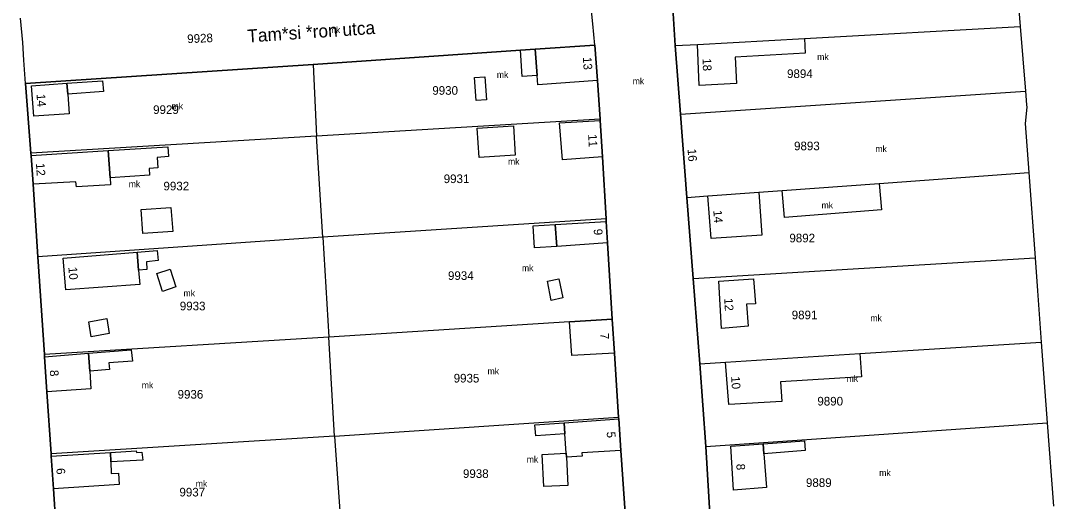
# Model space of a CAD drawing. Extents: x 768299 to 772392, y 136157 to 140026.
# Drawn here: x 771546.1 to 771785.3, y 139151.9 to 139263.3 of the extents above; entities that cross this region are included whole.
import ezdxf

# ---------------------------------------------------------------- set-up
doc = ezdxf.new("R2010")
doc.units = 0
for name, color, linetype in [('ITR-10-FRL_HATAR', 7, 'Continuous'), ('ITR-11-HRSZ', 7, 'Continuous'), ('ITR-15-MIN_OSZT', 7, 'Continuous'), ('ITR-30-LAKOEPULET', 7, 'Continuous'), ('ITR-31-GAZD_EPULET', 7, 'Continuous'), ('ITR-35-HAZSZAM', 7, 'Continuous'), ('ITR-43-UTCANEV', 7, 'Continuous')]:
    doc.layers.add(name, color=color, linetype=linetype)

msp = doc.modelspace()

# ---------------------------------------------------------------- linework, layer by layer
at = {"layer": 'ITR-10-FRL_HATAR'}
for p, q in [((771776.12, 139279.85), (771777.59, 139261.89)), ((771696.78, 139271.59), (771697.65, 139257.49)), ((771678.59, 139262.53), (771678.12, 139267.05)), ((771546.57, 139258.25), (771546.07, 139263.85)), ((771679.1, 139257.59), (771678.59, 139262.53)), ((771727.61, 139259.14), (771777.59, 139261.89)), ((771777.59, 139261.89), (771778.81, 139246.92)), ((771546.84, 139254.16), (771546.57, 139258.25)), ((771679.1, 139257.59), (771665.23, 139256.64)), ((771679.67, 139249.45), (771679.1, 139257.59)), ((771697.65, 139257.49), (771702.86, 139257.78)), ((771697.65, 139257.49), (771698.91, 139241.59)), ((771702.86, 139257.78), (771727.61, 139259.14)), ((771661.86, 139256.41), (771613.85, 139253.11)), ((771665.23, 139256.64), (771661.86, 139256.41)), ((771547.2, 139248.7), (771546.84, 139254.16)), ((771613.85, 139253.11), (771547.2, 139248.7)), ((771613.85, 139253.11), (771614.57, 139236.54)), ((771547.2, 139248.7), (771548.46, 139232.56)), ((771680.29, 139240.46), (771679.67, 139249.45)), ((771698.91, 139241.59), (771778.81, 139246.92)), ((771778.81, 139246.92), (771779.07, 139243.76)), ((771779.11, 139243.22), (771778.76, 139239.48)), ((771779.07, 139243.76), (771779.11, 139243.22)), ((771698.91, 139241.59), (771700.4, 139222.33)), ((771680.29, 139240.46), (771614.57, 139236.54)), ((771680.31, 139240.18), (771680.29, 139240.46)), ((771680.81, 139231.71), (771680.31, 139240.18)), ((771778.76, 139239.48), (771779.59, 139228.11)), ((771614.57, 139236.54), (771548.46, 139232.56)), ((771616.08, 139213.09), (771614.57, 139236.54)), ((771548.46, 139232.56), (771548.49, 139232.07)), ((771548.49, 139232.07), (771548.93, 139225.37)), ((771681.66, 139217.37), (771680.81, 139231.71)), ((771744.93, 139225.58), (771779.59, 139228.11)), ((771779.59, 139228.11), (771781.04, 139208.35)), ((771548.93, 139225.37), (771550.04, 139208.55)), ((771722.49, 139223.94), (771744.93, 139225.58)), ((771700.4, 139222.33), (771705.24, 139222.68)), ((771700.4, 139222.33), (771701.85, 139203.55)), ((771705.24, 139222.68), (771717.09, 139223.55)), ((771717.09, 139223.55), (771722.49, 139223.94)), ((771681.66, 139217.37), (771616.08, 139213.09)), ((771681.7, 139216.77), (771681.66, 139217.37)), ((771682, 139211.78), (771681.7, 139216.77)), ((771616.08, 139213.09), (771550.04, 139208.55)), ((771616.08, 139213.09), (771617.48, 139189.96)), ((771683.09, 139194.12), (771682, 139211.78)), ((771550.04, 139208.55), (771551.57, 139185.96)), ((771701.85, 139203.55), (771781.04, 139208.35)), ((771781.04, 139208.35), (771781.606, 139200.665)), ((771701.85, 139203.55), (771703.37, 139183.78)), ((771781.606, 139200.665), (771782.48, 139188.8)), ((771673.22, 139193.49), (771617.48, 139189.96)), ((771683.09, 139194.12), (771673.22, 139193.49)), ((771683.6, 139186.24), (771683.09, 139194.12)), ((771617.48, 139189.96), (771551.57, 139185.96)), ((771618.78, 139167.05), (771617.48, 139189.96)), ((771740.47, 139186.13), (771782.48, 139188.8)), ((771782.48, 139188.8), (771783.85, 139170.08)), ((771551.57, 139185.96), (771551.61, 139185.36)), ((771684.57, 139171.38), (771683.6, 139186.24)), ((771709.37, 139184.16), (771740.47, 139186.13)), ((771551.61, 139185.36), (771552.14, 139177.29)), ((771703.37, 139183.78), (771709.37, 139184.16)), ((771703.37, 139183.78), (771704.74, 139164.6)), ((771552.14, 139177.29), (771553.1, 139162.89)), ((771684.57, 139171.38), (771618.78, 139166.97)), ((771684.6, 139171), (771684.57, 139171.38)), ((771685.11, 139163.71), (771684.6, 139171)), ((771704.74, 139164.6), (771783.85, 139170.08)), ((771783.85, 139170.08), (771785.27, 139150.81)), ((771618.78, 139167.05), (771553.1, 139162.89)), ((771618.78, 139166.97), (771618.78, 139167.05)), ((771618.78, 139166.97), (771620.44, 139144.13)), ((771704.74, 139164.6), (771705.88, 139145.62)), ((771553.1, 139162.89), (771553.14, 139162.35)), ((771553.14, 139162.35), (771553.66, 139154.82)), ((771686.2, 139148.18), (771685.11, 139163.71)), ((771553.66, 139154.82), (771554.68, 139140))]:
    msp.add_line(p, q, dxfattribs=at)
at = {"layer": 'ITR-15-MIN_OSZT'}
for p, q in [((771776.12, 139279.85), (771777.59, 139261.89)), ((771697.65, 139257.49), (771696.78, 139271.59)), ((771678.59, 139262.53), (771678.12, 139267.05)), ((771546.57, 139258.25), (771546.07, 139263.85)), ((771679.1, 139257.59), (771678.59, 139262.53)), ((771727.61, 139259.14), (771777.59, 139261.89)), ((771777.59, 139261.89), (771778.81, 139246.92)), ((771546.84, 139254.16), (771546.57, 139258.25)), ((771665.23, 139256.64), (771679.1, 139257.59)), ((771679.1, 139257.59), (771679.67, 139249.45)), ((771697.65, 139257.49), (771702.86, 139257.78)), ((771698.91, 139241.59), (771697.65, 139257.49)), ((771702.86, 139257.78), (771727.61, 139259.14)), ((771613.85, 139253.11), (771661.86, 139256.41)), ((771661.86, 139256.41), (771665.23, 139256.64)), ((771547.2, 139248.7), (771546.84, 139254.16)), ((771547.2, 139248.7), (771613.85, 139253.11)), ((771613.85, 139253.11), (771614.57, 139236.54)), ((771548.46, 139232.56), (771547.2, 139248.7)), ((771679.67, 139249.45), (771680.29, 139240.46)), ((771698.91, 139241.59), (771778.81, 139246.92)), ((771778.81, 139246.92), (771779.07, 139243.76)), ((771779.11, 139243.22), (771778.76, 139239.48)), ((771779.07, 139243.76), (771779.11, 139243.22)), ((771700.4, 139222.33), (771698.91, 139241.59)), ((771680.29, 139240.46), (771614.57, 139236.54)), ((771680.29, 139240.46), (771680.31, 139240.18)), ((771680.31, 139240.18), (771680.81, 139231.71)), ((771778.76, 139239.48), (771779.59, 139228.11)), ((771614.57, 139236.54), (771548.46, 139232.56)), ((771616.08, 139213.09), (771614.57, 139236.54)), ((771548.49, 139232.07), (771548.46, 139232.56)), ((771548.93, 139225.37), (771548.49, 139232.07)), ((771680.81, 139231.71), (771681.66, 139217.37)), ((771744.93, 139225.58), (771779.59, 139228.11)), ((771779.59, 139228.11), (771781.04, 139208.35)), ((771550.04, 139208.55), (771548.93, 139225.37)), ((771722.49, 139223.94), (771744.93, 139225.58)), ((771700.4, 139222.33), (771705.24, 139222.68)), ((771701.85, 139203.55), (771700.4, 139222.33)), ((771705.24, 139222.68), (771717.09, 139223.55)), ((771717.09, 139223.55), (771722.49, 139223.94)), ((771681.66, 139217.37), (771616.08, 139213.09)), ((771681.66, 139217.37), (771681.7, 139216.77)), ((771681.7, 139216.77), (771682, 139211.78)), ((771616.08, 139213.09), (771550.04, 139208.55)), ((771616.08, 139213.09), (771617.48, 139189.96)), ((771682, 139211.78), (771683.09, 139194.12)), ((771551.57, 139185.96), (771550.04, 139208.55)), ((771701.85, 139203.55), (771781.04, 139208.35)), ((771781.04, 139208.35), (771781.606, 139200.665)), ((771703.37, 139183.78), (771701.85, 139203.55)), ((771781.606, 139200.665), (771782.48, 139188.8)), ((771673.22, 139193.49), (771617.48, 139189.96)), ((771683.09, 139194.12), (771673.22, 139193.49)), ((771683.09, 139194.12), (771683.6, 139186.24)), ((771617.48, 139189.96), (771551.57, 139185.96)), ((771618.78, 139167.05), (771617.48, 139189.96)), ((771740.47, 139186.13), (771782.48, 139188.8)), ((771782.48, 139188.8), (771783.85, 139170.08)), ((771551.61, 139185.36), (771551.57, 139185.96)), ((771683.6, 139186.24), (771684.57, 139171.38)), ((771709.37, 139184.16), (771740.47, 139186.13)), ((771552.14, 139177.29), (771551.61, 139185.36)), ((771703.37, 139183.78), (771709.37, 139184.16)), ((771704.74, 139164.6), (771703.37, 139183.78)), ((771553.1, 139162.89), (771552.14, 139177.29)), ((771684.57, 139171.38), (771618.78, 139166.97)), ((771684.57, 139171.38), (771684.6, 139171)), ((771684.6, 139171), (771685.11, 139163.71)), ((771704.74, 139164.6), (771783.85, 139170.08)), ((771783.85, 139170.08), (771785.27, 139150.81)), ((771618.78, 139167.05), (771553.1, 139162.89)), ((771618.78, 139166.97), (771618.78, 139167.05)), ((771618.78, 139166.97), (771620.44, 139144.13)), ((771705.88, 139145.62), (771704.74, 139164.6)), ((771553.14, 139162.35), (771553.1, 139162.89)), ((771553.66, 139154.82), (771553.14, 139162.35)), ((771685.11, 139163.71), (771686.2, 139148.18)), ((771554.68, 139140), (771553.66, 139154.82))]:
    msp.add_line(p, q, dxfattribs=at)
at = {"layer": 'ITR-30-LAKOEPULET'}
for p, q in [((771665.23, 139256.64), (771679.1, 139257.59)), ((771679.1, 139257.59), (771679.67, 139249.45)), ((771702.86, 139257.78), (771727.61, 139259.14)), ((771703.26, 139248.26), (771702.86, 139257.78)), ((771727.61, 139259.14), (771727.81, 139255.72)), ((771665.69, 139250.6), (771665.23, 139256.64)), ((771727.81, 139255.72), (771711.56, 139254.82)), ((771711.56, 139254.82), (771711.86, 139248.72)), ((771665.85, 139248.39), (771665.69, 139250.6)), ((771548.59, 139248.19), (771556.77, 139248.77)), ((771549.13, 139241.14), (771548.59, 139248.19)), ((771556.77, 139248.77), (771556.99, 139246.23)), ((771679.67, 139249.45), (771665.85, 139248.39)), ((771711.86, 139248.72), (771703.26, 139248.26)), ((771556.99, 139246.23), (771557.32, 139241.71)), ((771557.32, 139241.71), (771549.13, 139241.14)), ((771670.91, 139239.62), (771680.31, 139240.18)), ((771671.57, 139231.05), (771670.91, 139239.62)), ((771680.31, 139240.18), (771680.81, 139231.71)), ((771548.49, 139232.07), (771566.35, 139233.19)), ((771548.93, 139225.37), (771548.49, 139232.07)), ((771566.35, 139233.19), (771566.81, 139226.86)), ((771680.81, 139231.71), (771671.57, 139231.05)), ((771566.81, 139226.86), (771566.9, 139225.24)), ((771558.87, 139225.97), (771548.93, 139225.37)), ((771558.97, 139224.77), (771558.87, 139225.97)), ((771566.9, 139225.24), (771558.97, 139224.77)), ((771705.24, 139222.68), (771717.09, 139223.55)), ((771706, 139212.79), (771705.24, 139222.68)), ((771717.09, 139223.55), (771717.77, 139213.61)), ((771669.85, 139216.07), (771681.7, 139216.77)), ((771670.23, 139210.99), (771669.85, 139216.07)), ((771681.7, 139216.77), (771682, 139211.78)), ((771717.77, 139213.61), (771706, 139212.79)), ((771555.94, 139208.27), (771573.03, 139209.63)), ((771573.03, 139209.63), (771573.36, 139205.45)), ((771682, 139211.78), (771670.23, 139210.99)), ((771556.56, 139200.9), (771555.94, 139208.27)), ((771573.36, 139205.45), (771573.64, 139202.15)), ((771707.79, 139202.89), (771715.82, 139203.43)), ((771708.44, 139191.99), (771707.79, 139202.89)), ((771715.82, 139203.43), (771716.27, 139197.71)), ((771573.64, 139202.15), (771556.56, 139200.9)), ((771716.27, 139197.71), (771714.21, 139197.57)), ((771714.21, 139197.57), (771714.59, 139192.48)), ((771673.22, 139193.49), (771683.09, 139194.12)), ((771673.73, 139185.67), (771673.22, 139193.49)), ((771683.09, 139194.12), (771683.6, 139186.24)), ((771714.59, 139192.48), (771708.44, 139191.99)), ((771551.61, 139185.36), (771561.8, 139186.23)), ((771561.8, 139186.23), (771562.09, 139182.11)), ((771683.6, 139186.24), (771673.73, 139185.67)), ((771709.37, 139184.16), (771740.47, 139186.13)), ((771740.47, 139186.13), (771740.85, 139180.77)), ((771552.14, 139177.29), (771551.61, 139185.36)), ((771710.11, 139174.36), (771709.37, 139184.16)), ((771562.09, 139182.11), (771562.36, 139177.99)), ((771740.85, 139180.77), (771722.06, 139179.58)), ((771722.06, 139179.58), (771722.36, 139175.08)), ((771562.36, 139177.99), (771552.14, 139177.29)), ((771722.36, 139175.08), (771710.11, 139174.36)), ((771671.96, 139170.11), (771684.6, 139171)), ((771672.14, 139167.56), (771671.96, 139170.11)), ((771684.6, 139171), (771685.11, 139163.71)), ((771672.43, 139163.09), (771672.14, 139167.56)), ((771710.56, 139164.7), (771718.08, 139165.26)), ((771711.2, 139154.51), (771710.56, 139164.7)), ((771718.08, 139165.26), (771718.24, 139162.96)), ((771553.14, 139162.35), (771566.9, 139163.26)), ((771553.66, 139154.82), (771553.14, 139162.35)), ((771566.9, 139163.26), (771566.96, 139161.06)), ((771672.49, 139162.15), (771672.43, 139163.09)), ((771676.13, 139162.36), (771672.49, 139162.15)), ((771685.11, 139163.71), (771676.08, 139163.12)), ((771676.08, 139163.12), (771676.13, 139162.36)), ((771718.24, 139162.96), (771718.83, 139155.13)), ((771566.96, 139161.06), (771567.02, 139158.4)), ((771567.02, 139158.4), (771568.75, 139158.44)), ((771568.75, 139158.44), (771568.89, 139155.79)), ((771568.89, 139155.79), (771553.66, 139154.82)), ((771718.83, 139155.13), (771711.2, 139154.51))]:
    msp.add_line(p, q, dxfattribs=at)
at = {"layer": 'ITR-31-GAZD_EPULET'}
for p, q in [((771661.86, 139256.41), (771665.23, 139256.64)), ((771662.26, 139250.34), (771661.86, 139256.41)), ((771665.23, 139256.64), (771665.69, 139250.6)), ((771665.69, 139250.6), (771662.26, 139250.34)), ((771556.77, 139248.77), (771565.04, 139249.36)), ((771556.99, 139246.23), (771556.77, 139248.77)), ((771565.04, 139249.36), (771565.25, 139246.85)), ((771651.22, 139250.12), (771653.62, 139250.24)), ((771651.6, 139244.76), (771651.22, 139250.12)), ((771653.62, 139250.24), (771654.01, 139244.9)), ((771565.25, 139246.85), (771556.99, 139246.23)), ((771654.01, 139244.9), (771651.6, 139244.76)), ((771651.84, 139238.38), (771660.26, 139238.92)), ((771652.28, 139231.54), (771651.84, 139238.38)), ((771660.26, 139238.92), (771660.65, 139232.13)), ((771566.35, 139233.19), (771580.19, 139234.06)), ((771580.19, 139234.06), (771580.33, 139231.79)), ((771566.81, 139226.86), (771566.35, 139233.19)), ((771580.33, 139231.79), (771577.69, 139231.61)), ((771577.69, 139231.61), (771577.85, 139229.22)), ((771660.65, 139232.13), (771652.28, 139231.54)), ((771577.85, 139229.22), (771575.84, 139229.05)), ((771575.84, 139229.05), (771575.94, 139227.5)), ((771575.94, 139227.5), (771566.81, 139226.86)), ((771722.49, 139223.94), (771744.93, 139225.58)), ((771744.93, 139225.58), (771745.5, 139219.45)), ((771722.98, 139217.65), (771722.49, 139223.94)), ((771573.96, 139219.56), (771580.84, 139220)), ((771574.35, 139213.99), (771573.96, 139219.56)), ((771580.84, 139220), (771581.29, 139214.4)), ((771745.5, 139219.45), (771722.98, 139217.65)), ((771664.76, 139215.77), (771669.85, 139216.07)), ((771665.12, 139210.65), (771664.76, 139215.77)), ((771669.85, 139216.07), (771670.23, 139210.99)), ((771581.29, 139214.4), (771574.35, 139213.99)), ((771573.03, 139209.63), (771577.71, 139210)), ((771573.36, 139205.45), (771573.03, 139209.63)), ((771577.71, 139210), (771577.9, 139207.69)), ((771670.23, 139210.99), (771665.12, 139210.65)), ((771577.9, 139207.69), (771575.23, 139207.42)), ((771575.23, 139207.42), (771575.32, 139205.65)), ((771575.32, 139205.65), (771573.36, 139205.45)), ((771577.62, 139204.67), (771580.73, 139205.67)), ((771580.73, 139205.67), (771582.03, 139201.64)), ((771578.92, 139200.52), (771577.62, 139204.67)), ((771668.07, 139202.89), (771670.76, 139203.48)), ((771668.95, 139198.41), (771668.07, 139202.89)), ((771670.76, 139203.48), (771671.68, 139199.05)), ((771582.03, 139201.64), (771578.92, 139200.52)), ((771671.68, 139199.05), (771668.95, 139198.41)), ((771561.88, 139193.52), (771566.02, 139194.24)), ((771562.44, 139190.01), (771561.88, 139193.52)), ((771566.02, 139194.24), (771566.59, 139190.8)), ((771566.59, 139190.8), (771562.44, 139190.01)), ((771561.8, 139186.23), (771571.67, 139186.99)), ((771562.09, 139182.11), (771561.8, 139186.23)), ((771571.67, 139186.99), (771571.94, 139184.39)), ((771571.94, 139184.39), (771566.49, 139183.97)), ((771566.49, 139183.97), (771566.64, 139182.47)), ((771566.64, 139182.47), (771562.09, 139182.11)), ((771665.17, 139169.64), (771671.96, 139170.11)), ((771665.38, 139167.07), (771665.17, 139169.64)), ((771671.96, 139170.11), (771672.14, 139167.56)), ((771672.14, 139167.56), (771665.38, 139167.07)), ((771718.08, 139165.26), (771727.62, 139165.95)), ((771718.24, 139162.96), (771718.08, 139165.26)), ((771727.62, 139165.95), (771727.76, 139163.67)), ((771566.9, 139163.26), (771572.82, 139163.65)), ((771566.96, 139161.06), (771566.9, 139163.26)), ((771572.82, 139163.65), (771572.87, 139163.22)), ((771572.87, 139163.22), (771574.17, 139163.29)), ((771574.17, 139163.29), (771574.34, 139161.48)), ((771666.83, 139162.79), (771672.43, 139163.09)), ((771667.27, 139155.34), (771666.83, 139162.79)), ((771672.43, 139163.09), (771672.49, 139162.15)), ((771672.49, 139162.15), (771672.81, 139155.61)), ((771727.76, 139163.67), (771718.24, 139162.96)), ((771574.34, 139161.48), (771566.96, 139161.06)), ((771672.81, 139155.61), (771667.27, 139155.34))]:
    msp.add_line(p, q, dxfattribs=at)

# ---------------------------------------------------------------- texts
at = {"layer": 'ITR-11-HRSZ'}
msp.add_text('9928', height=2, rotation=2.5, dxfattribs=at).set_placement((771584.7, 139258.06))
for s, p in [('9894', (771723.59, 139249.99)), ('9930', (771641.42, 139246.11)), ('9929', (771576.75, 139241.66)), ('9893', (771725.21, 139233.25)), ('9931', (771644.06, 139225.65)), ('9932', (771579.15, 139223.96)), ('9892', (771724.13, 139211.92)), ('9934', (771645.05, 139203.21)), ('9933', (771582.93, 139196.17)), ('9891', (771724.67, 139194.1)), ('9935', (771646.37, 139179.45)), ('9936', (771582.42, 139175.71)), ('9890', (771730.61, 139174.12)), ('9938', (771648.52, 139157.34)), ('9889', (771727.97, 139155.25)), ('9937', (771582.85, 139153.05))]:
    msp.add_text(s, height=2, dxfattribs=at).set_placement(p)
at = {"layer": 'ITR-15-MIN_OSZT'}
for p in [(771617.424, 139260.397), (771730.572, 139254.135), (771656.367, 139250.029), (771687.822, 139248.526), (771581.02, 139242.728), (771744.036, 139232.833), (771658.953, 139229.892), (771571.095, 139224.697), (771731.579, 139219.761), (771662.176, 139205.226), (771583.792, 139199.39), (771742.884, 139193.634), (771654.217, 139181.316), (771737.38, 139179.592), (771574.113, 139178.085), (771663.283, 139160.895), (771744.935, 139157.778), (771586.628, 139155.28)]:
    msp.add_text('mk', height=1.5, dxfattribs=at).set_placement(p)
at = {"layer": 'ITR-35-HAZSZAM'}
for s, rotation, p in [('13', 274, (771676.29, 139254.79)), ('18', 272.4, (771704, 139254.54)), ('14', 274.4, (771549.74, 139246.23)), ('11', 273.4, (771677.5, 139236.93)), ('16', 274.4, (771700.54, 139233.52)), ('12', 273.8, (771549.61, 139230.22)), ('14', 274.4, (771706.5, 139219.3)), ('9', 273.4, (771678.8, 139215)), ('10', 274.8, (771557.12, 139206.15)), ('12', 273.4, (771709.03, 139198.94)), ('7', 273.7, (771680.3, 139190.84)), ('8', 273.8, (771552.81, 139182.29)), ('10', 274.3, (771710.62, 139180.82)), ('5', 274, (771681.8, 139168.02)), ('6', 274, (771554.33, 139159.56)), ('8', 273.6, (771711.82, 139160.57))]:
    msp.add_text(s, height=2, rotation=rotation, dxfattribs=at).set_placement(p)
at = {"layer": 'ITR-43-UTCANEV'}
msp.add_text('Tam*si *ron utca', height=3, rotation=3.9, dxfattribs=at).set_placement((771598.67, 139258.2))

doc.saveas('drawing.dxf')
